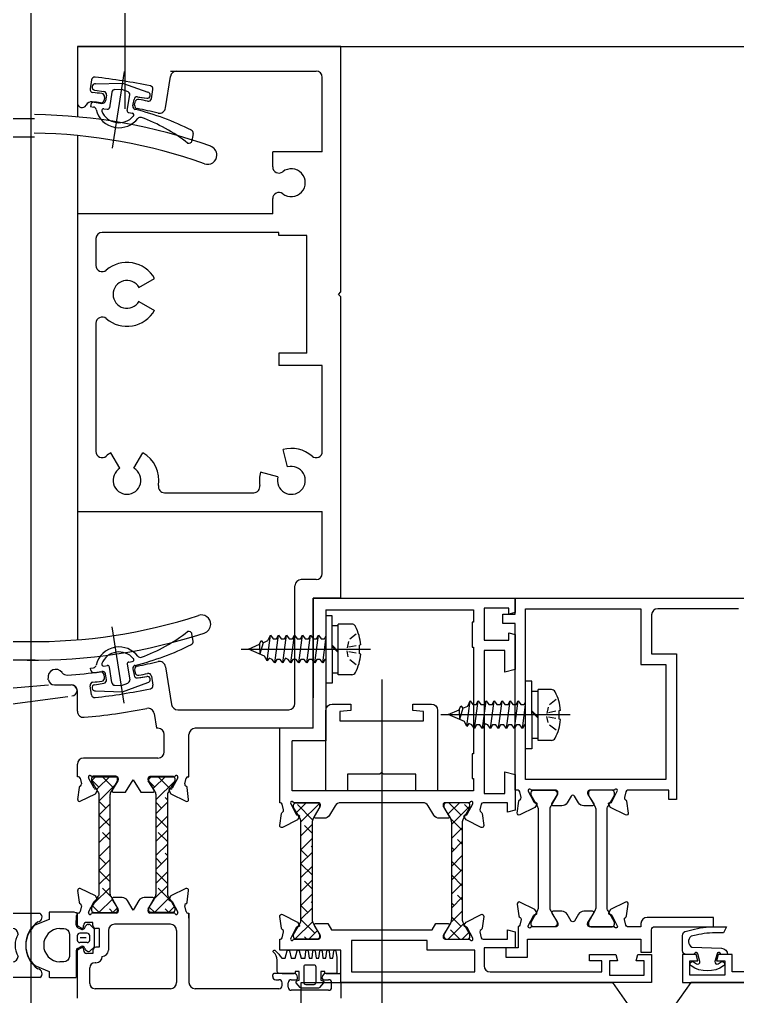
# Model space of a CAD drawing. Header units: metres. Extents: x 2568 to 3552, y 893 to 2293.
# Drawn here: x 3004.6 to 3120.3, y 1986.8 to 2144.4 of the extents above; entities that cross this region are included whole.
import ezdxf

# ---------------------------------------------------------------- set-up
doc = ezdxf.new("R2010")
doc.units = ezdxf.units.M
for name, color, linetype in [('1', 1, 'Continuous'), ('10', 1, 'Continuous'), ('3', 5, 'Continuous'), ('CENTER', 2, 'Continuous'), ('GOMMA', 3, 'Continuous'), ('型材', 1, 'Continuous'), ('点划线', 1, 'Continuous'), ('玻璃', 7, 'Continuous'), ('胶条', 6, 'Continuous'), ('附件', 5, 'Continuous'), ('隔热条', 3, 'Continuous')]:
    doc.layers.add(name, color=color, linetype=linetype)

# ---------------------------------------------------------------- blocks, each defined once
blk = doc.blocks.new('14')
blk.add_line((6720.41, -286.02), (6720.41, -284.07))
blk.add_arc((6735.07, -284.47), 0.5, 149.98, 175.34)
blk.add_arc((6735.07, -284.47), 0.5, 149.98, 175.34)
at = {"layer": '10'}
blk.add_line((6720.61, -290.11), (6720.61, -294.47), dxfattribs=at)
at = {"layer": '10', "color": 6}
blk.add_line((6730.28, -294.47), (6730.16, -294.47), dxfattribs=at)
at = {"layer": '3', "color": 6, "linetype": 'Continuous'}
for centre, radius, start, end in [((6728.24, -284.72), 0.77, 275.95, 57.9), ((6731.07, -289.27), 4.69, 126.04, 233.96), ((6730.73, -289.27), 4.34, 131.21, 228.86), ((6731.97, -289.24), 2.7, 92.55, 267.45), ((6728.28, -289.24), 3.61, 150.11, 209.89), ((6728.25, -293.82), 0.77, 302.1, 84.05)]:
    blk.add_arc(centre, radius, start, end, dxfattribs=at)
at = {"layer": 'GOMMA', "color": 6}
for p, q in [((6720.61, -286.02), (6720.61, -284.07)), ((6720.61, -284.07), (6728.64, -284.07)), ((6730.16, -285.07), (6727.87, -286)), ((6730.16, -283.94), (6730.16, -285.07)), ((6734.17, -283.94), (6730.16, -283.94)), ((6734.46, -284), (6734.17, -283.94)), ((6734.46, -284), (6734.17, -283.94)), ((6734.46, -284), (6734.46, -284)), ((6734.46, -284), (6734.46, -284)), ((6734.46, -284), (6734.46, -284)), ((6734.46, -284), (6734.46, -284)), ((6734.49, -286.02), (6734.58, -284.43)), ((6734.71, -286.38), (6735.31, -286.68)), ((6735.98, -286.23), (6736.19, -286.01)), ((6736.48, -285.89), (6736.56, -285.89)), ((6736.84, -286.01), (6737.37, -286.55)), ((6734.69, -287.71), (6734.69, -288.42)), ((6736.13, -288.07), (6735.13, -288.07)), ((6736.69, -288.42), (6736.69, -287.71)), ((6737.49, -289.3), (6737.49, -286.83)), ((6734.71, -289.76), (6735.31, -289.46)), ((6736.29, -288.82), (6735.09, -288.82)), ((6735.98, -289.91), (6736.19, -290.12)), ((6736.84, -290.12), (6737.37, -289.59)), ((6736.48, -290.24), (6736.56, -290.24)), ((6726.38, -294.47), (6720.61, -294.47)), ((6730.28, -294.47), (6734.49, -294.47))]:
    blk.add_line(p, q, dxfattribs=at)
at = {"layer": 'GOMMA'}
blk.add_line((6734.49, -290.11), (6734.49, -294.47), dxfattribs=at)
at = {"layer": 'GOMMA', "color": 6}
for points in [[(6725.14, -287.44, 0.41), (6724.24, -286.54), (6722.99, -286.54, 0.41), (6722.09, -287.44), (6722.09, -291.04, 0.41), (6722.99, -291.94), (6724.24, -291.94, 0.41), (6725.14, -291.04)], [(6731.85, -286.54), (6732.52, -286.54, -0.41), (6733.42, -287.44), (6733.42, -291.04, -0.41), (6732.52, -291.94), (6731.85, -291.94)]]:
    blk.add_lwpolyline(points, format="xyb", dxfattribs=at)
for points in [[(6727.87, -292.54), (6730.16, -293.47), (6730.16, -294.47)], [(6728.66, -294.47), (6728.64, -294.47), (6726.38, -294.47)]]:
    blk.add_lwpolyline(points, dxfattribs=at)
for centre, radius, start, end in [((6734.46, -284.2), 0.2, 352.16, 90), ((6735.07, -284.47), 0.5, 149.98, 175.34), ((6734.89, -286.02), 0.4, 180, 243.43), ((6735.49, -286.22), 0.49, 248.5, 359.37), ((6736.48, -286.29), 0.4, 90, 135.38), ((6736.56, -286.29), 0.4, 44.98, 90), ((6737.09, -286.83), 0.4, 0, 44.98), ((6735.09, -287.71), 0.4, 90, 180), ((6736.29, -287.71), 0.4, 0, 90), ((6734.89, -290.11), 0.4, 116.57, 180), ((6735.09, -288.42), 0.4, 180, 270), ((6735.49, -289.81), 0.4, 13.48, 116.57), ((6736.27, -289.63), 0.4, 193.48, 224.62), ((6736.29, -288.42), 0.4, 270, 360), ((6737.09, -289.3), 0.4, 315.02, 0), ((6736.48, -289.84), 0.4, 224.62, 270), ((6736.56, -289.84), 0.4, 270, 315.02)]:
    blk.add_arc(centre, radius, start, end, dxfattribs=at)
at = {"layer": '胶条'}
for p, q in [((6718.27, -286.01), (6717.73, -286.55)), ((6718.63, -285.89), (6718.55, -285.89)), ((6719.12, -286.23), (6718.91, -286.01)), ((6720.39, -286.38), (6719.79, -286.68)), ((6717.61, -289.3), (6717.61, -286.83)), ((6718.41, -288.42), (6718.41, -287.71)), ((6718.81, -287.31), (6720.01, -287.31)), ((6718.98, -288.07), (6719.98, -288.07)), ((6719.41, -287.91), (6719.41, -288.27)), ((6720.41, -287.71), (6720.41, -288.42)), ((6718.27, -290.12), (6717.73, -289.59)), ((6718.81, -288.82), (6720.01, -288.82)), ((6720.39, -289.76), (6719.79, -289.46)), ((6718.63, -290.24), (6718.55, -290.24))]:
    blk.add_line(p, q, dxfattribs=at)
for centre, start, end in [((6718.55, -286.29), 90, 135.02), ((6718.63, -286.29), 44.62, 90), ((6719.61, -286.32), 193.48, 296.57), ((6720.21, -286.02), 296.57, 0), ((6718.81, -287.71), 90, 180), ((6720.01, -287.71), 360, 90), ((6718.01, -289.3), 180, 224.98), ((6718.81, -288.42), 180, 270), ((6719.61, -289.81), 63.43, 166.52), ((6720.01, -288.42), 270, 360), ((6720.21, -290.11), 360, 63.43), ((6718.55, -289.84), 224.98, 270), ((6718.63, -289.84), 270, 315.38)]:
    blk.add_arc(centre, 0.4, start, end, dxfattribs=at)

msp = doc.modelspace()

# ---------------------------------------------------------------- hatches: boundary and pattern name
at = {"layer": '隔热条'}
h = msp.add_hatch(dxfattribs=at)
h.set_pattern_fill('ANSI38', scale=0.5)
h.paths.add_polyline_path([(3019.16, 2019.18, -0.13), (3019.32, 2019.78), (3019.49, 2020.08, -0.09), (3019.52, 2020.14), (3019.8, 2020.62), (3020.36, 2021.58), (3020.36, 2021.94, 0.41), (3019.97, 2022.34), (3016.55, 2022.34, 0.41), (3016.16, 2021.94), (3016.16, 2021.58), (3016.86, 2020.36), (3016.93, 2020.36, -0.58), (3017.09, 2020.05), (3017.06, 2020.01), (3017.2, 2019.78, -0.13), (3017.36, 2019.18), (3017.36, 2003.5, -0.13), (3017.2, 2002.9), (3017.06, 2002.67), (3017.09, 2002.63, -0.58), (3016.93, 2002.32), (3016.86, 2002.32), (3016.16, 2001.1), (3016.16, 2000.74, 0.41), (3016.56, 2000.34), (3019.96, 2000.34, 0.41), (3020.36, 2000.74), (3020.36, 2001.1), (3019.81, 2002.06), (3019.52, 2002.54, -0.09), (3019.49, 2002.6), (3019.32, 2002.9, -0.13), (3019.16, 2003.5)])
h = msp.add_hatch(dxfattribs=at)
h.set_pattern_fill('ANSI38', scale=0.5)
h.paths.add_polyline_path([(3025.4, 2001.1), (3025.4, 2000.74, 0.41), (3025.8, 2000.34), (3029.2, 2000.34, 0.41), (3029.6, 2000.74), (3029.6, 2001.1), (3028.9, 2002.32), (3028.83, 2002.32, -0.58), (3028.67, 2002.63), (3028.69, 2002.67), (3028.56, 2002.9, -0.13), (3028.4, 2003.5), (3028.4, 2019.18, -0.13), (3028.56, 2019.78), (3028.69, 2020.01), (3028.67, 2020.05, -0.58), (3028.83, 2020.36), (3028.9, 2020.36), (3029.6, 2021.58), (3029.6, 2021.94, 0.41), (3029.21, 2022.34), (3025.79, 2022.34, 0.41), (3025.4, 2021.94), (3025.4, 2021.58), (3025.96, 2020.62), (3026.24, 2020.14, -0.09), (3026.27, 2020.08), (3026.44, 2019.78, -0.13), (3026.6, 2019.18), (3026.6, 2003.5, -0.13), (3026.44, 2002.9), (3026.27, 2002.6, -0.09), (3026.24, 2002.54), (3025.95, 2002.06)])
h = msp.add_hatch(dxfattribs=at)
h.set_pattern_fill('ANSI38', scale=0.5)
h.paths.add_polyline_path([(3051.74, 2014.89, -0.13), (3051.9, 2015.49), (3052.08, 2015.79, -0.09), (3052.1, 2015.85), (3052.39, 2016.33), (3052.94, 2017.29), (3052.94, 2017.65, 0.41), (3052.54, 2018.05), (3049.14, 2018.05, 0.41), (3048.74, 2017.65), (3048.74, 2017.29), (3049.45, 2016.07), (3049.51, 2016.07, -0.58), (3049.67, 2015.76), (3049.65, 2015.72), (3049.78, 2015.49, -0.13), (3049.94, 2014.89), (3049.94, 1999.21, -0.13), (3049.78, 1998.61), (3049.65, 1998.38), (3049.67, 1998.34, -0.58), (3049.51, 1998.03), (3049.45, 1998.03), (3048.74, 1996.81), (3048.74, 1996.45, 0.41), (3049.13, 1996.05), (3052.55, 1996.05, 0.41), (3052.94, 1996.45), (3052.94, 1996.81), (3052.39, 1997.77), (3052.1, 1998.24, -0.09), (3052.08, 1998.31), (3051.9, 1998.61, -0.13), (3051.74, 1999.21)])
h.paths.add_polyline_path([(3075.99, 2014.89, -0.13), (3076.15, 2015.49), (3076.28, 2015.72), (3076.25, 2015.76, -0.58), (3076.41, 2016.07), (3076.48, 2016.07), (3077.19, 2017.29), (3077.19, 2017.65, 0.41), (3076.79, 2018.05), (3073.39, 2018.05, 0.41), (3072.99, 2017.65), (3072.99, 2017.29), (3073.54, 2016.33), (3073.83, 2015.85, -0.09), (3073.85, 2015.79), (3074.02, 2015.49, -0.13), (3074.19, 2014.89), (3074.19, 1999.21, -0.13), (3074.02, 1998.61), (3073.85, 1998.31, -0.09), (3073.83, 1998.24), (3073.54, 1997.77), (3072.99, 1996.81), (3072.99, 1996.45, 0.41), (3073.38, 1996.05), (3076.79, 1996.05, 0.41), (3077.19, 1996.45), (3077.19, 1996.81), (3076.48, 1998.03), (3076.41, 1998.03, -0.58), (3076.25, 1998.34), (3076.28, 1998.38), (3076.15, 1998.61, -0.13), (3075.99, 1999.21)])

# ---------------------------------------------------------------- linework, layer by layer
for p, q in [((3056.38, 2140.05), (3013.88, 2140.05)), ((3013.88, 2140.05), (3013.88, 2128.73)), ((3056.38, 2100.45), (3056.38, 2140.05)), ((3021.45, 2136), (3019.49, 2123.65)), ((3028.11, 2130.11), (3028.92, 2135.2)), ((3028.88, 2136.05), (3052.38, 2136.05)), ((3016.17, 2134.66), (3015.94, 2133.18)), ((3053.38, 2123.05), (3053.38, 2135.05)), ((3016.26, 2133.58), (3016.26, 2133.58)), ((3025.64, 2132.09), (3025.64, 2132.09)), ((3025.81, 2131.61), (3026.05, 2133.09)), ((3013.88, 2131.3), (3013.88, 2130.92)), ((3018.26, 2131.86), (3018.18, 2131.36)), ((3023.12, 2130.58), (3023.2, 2131.07)), ((3000.45, 2128.39), (3006.95, 2128.39)), ((3013.88, 2125.72), (3013.88, 2113.05)), ((3006.95, 2125.39), (2999.6, 2125.39)), ((3045.38, 2120.61), (3045.38, 2123.05)), ((3053.38, 2123.05), (3045.38, 2123.05)), ((3036.37, 2122.5), (3036.37, 2122.5)), ((3045.38, 2113.05), (3045.38, 2115.49)), ((3045.38, 2113.05), (3013.88, 2113.05)), ((3013.88, 2113.05), (3013.88, 2065.05)), ((3046.38, 2110.05), (3017.88, 2110.05)), ((3046.38, 2109.55), (3046.38, 2110.05)), ((3016.88, 2109.05), (3016.88, 2104.72)), ((3050.88, 2109.55), (3046.38, 2109.55)), ((3050.88, 2090.55), (3050.88, 2109.55)), ((3023.82, 2101.17), (3026.34, 2102.62)), ((3055.98, 2100.05), (3056.38, 2100.45)), ((3055.98, 2100.05), (3056.38, 2099.65)), ((3056.38, 2051.05), (3056.38, 2099.65)), ((3023.82, 2098.92), (3026.34, 2097.47)), ((3016.88, 2095.38), (3016.88, 2074.72)), ((3046.38, 2090.55), (3046.38, 2088.55)), ((3050.88, 2090.55), (3046.38, 2090.55)), ((3053.38, 2088.55), (3046.38, 2088.55)), ((3053.38, 2074.72), (3053.38, 2088.55)), ((3020.75, 2072), (3019.3, 2074.51)), ((3023, 2072), (3024.45, 2074.51)), ((3047.79, 2072.22), (3047.04, 2075.02)), ((3046.2, 2070.63), (3043.4, 2071.38)), ((3027.94, 2068.05), (3042.31, 2068.05)), ((3013.88, 2065.05), (3053.38, 2065.05)), ((3013.88, 2065.05), (3013.88, 2044.38)), ((3053.38, 2055.05), (3053.38, 2065.05)), ((3052.38, 2054.05), (3049.96, 2054.05)), ((3048.96, 2034.05), (3048.96, 2053.05)), ((3056.38, 2051.05), (3051.88, 2051.05)), ((3051.88, 2030.05), (3051.88, 2051.05)), ((3035.88, 2047.2), (3035.88, 2047.2)), ((3054.96, 2048.22), (3053.96, 2048.22)), ((3054.96, 2042.77), (3054.96, 2048.22)), ((3021.45, 2034.09), (3019.49, 2046.44)), ((3055.96, 2046.57), (3054.96, 2046.57)), ((3058.13, 2046.87), (3055.96, 2046.87)), ((3055.96, 2038.68), (3055.96, 2046.87)), ((3055.96, 2038.68), (3055.96, 2046.87)), ((3000.6, 2044.05), (3007.1, 2044.05)), ((3043.25, 2043.6), (3043.52, 2044.24)), ((3043.83, 2043.85), (3043.29, 2042.04)), ((3043.52, 2044.24), (3043.83, 2043.85)), ((3043.83, 2043.85), (3044.62, 2044.2)), ((3044.48, 2040.95), (3045, 2045.05)), ((3044.62, 2044.2), (3045, 2045.05)), ((3045, 2045.05), (3045.45, 2044.48)), ((3045.45, 2044.48), (3045.98, 2044.48)), ((3045.73, 2040.6), (3046.3, 2045.05)), ((3045.98, 2044.48), (3046.29, 2045.05)), ((3046.29, 2045.05), (3046.74, 2044.48)), ((3046.74, 2044.48), (3047.27, 2044.48)), ((3047.02, 2040.6), (3047.59, 2045.05)), ((3047.27, 2044.48), (3047.59, 2045.05)), ((3047.58, 2045.05), (3048.03, 2044.48)), ((3048.03, 2044.48), (3048.56, 2044.48)), ((3048.32, 2040.6), (3048.88, 2045.05)), ((3048.56, 2044.48), (3048.88, 2045.05)), ((3048.88, 2045.05), (3049.33, 2044.48)), ((3049.33, 2044.48), (3049.86, 2044.48)), ((3049.61, 2040.6), (3050.17, 2045.05)), ((3049.86, 2044.48), (3050.17, 2045.05)), ((3050.17, 2045.05), (3050.62, 2044.48)), ((3050.62, 2044.48), (3051.15, 2044.48)), ((3050.9, 2040.6), (3051.46, 2045.05)), ((3051.15, 2044.48), (3051.46, 2045.05)), ((3051.46, 2045.05), (3051.91, 2044.48)), ((3051.91, 2044.48), (3052.44, 2044.48)), ((3052.19, 2040.6), (3052.76, 2045.05)), ((3052.44, 2044.48), (3052.76, 2045.05)), ((3052.76, 2045.05), (3053.21, 2044.48)), ((3053.21, 2044.48), (3053.73, 2044.48)), ((3053.48, 2040.6), (3053.96, 2044.39)), ((3053.73, 2044.48), (3053.96, 2044.9)), ((3057.58, 2044.04), (3057.39, 2043.02)), ((3058.86, 2045.25), (3057.83, 2044.42)), ((3041.49, 2042.83), (3043.25, 2043.6)), ((3044.08, 2041.7), (3041.49, 2042.83)), ((3043.25, 2043.6), (3043.29, 2042.04)), ((3055.96, 2042.45), (3054.96, 2043.45)), ((3055.96, 2042.27), (3054.96, 2043.27)), ((3054.96, 2042.77), (3054.96, 2037.32)), ((3057.57, 2041.57), (3057.39, 2042.53)), ((3058.84, 2043.37), (3057.64, 2043.13)), ((3058.83, 2042.18), (3057.67, 2042.41)), ((3059.59, 2043.51), (3059.35, 2043.47)), ((3059.35, 2042.08), (3059.35, 2043.47)), ((3007.1, 2041.05), (3000.6, 2041.05)), ((3044.5, 2040.92), (3044.08, 2041.7)), ((3044.8, 2041.38), (3044.5, 2040.92)), ((3045.27, 2041.17), (3044.8, 2041.38)), ((3045.73, 2040.6), (3045.27, 2041.17)), ((3046.04, 2041.17), (3045.73, 2040.6)), ((3046.57, 2041.17), (3046.04, 2041.17)), ((3047.02, 2040.6), (3046.57, 2041.17)), ((3047.44, 2041.36), (3047.02, 2040.6)), ((3047.86, 2041.17), (3047.44, 2041.36)), ((3048.31, 2040.6), (3047.86, 2041.17)), ((3048.63, 2041.17), (3048.31, 2040.6)), ((3049.15, 2041.17), (3048.63, 2041.17)), ((3049.61, 2040.6), (3049.15, 2041.17)), ((3049.92, 2041.17), (3049.61, 2040.6)), ((3050.45, 2041.17), (3049.92, 2041.17)), ((3050.9, 2040.6), (3050.45, 2041.17)), ((3051.22, 2041.17), (3050.9, 2040.6)), ((3051.74, 2041.17), (3051.22, 2041.17)), ((3052.19, 2040.6), (3051.74, 2041.17)), ((3052.51, 2041.17), (3052.19, 2040.6)), ((3053.03, 2041.17), (3052.51, 2041.17)), ((3053.48, 2040.6), (3053.03, 2041.17)), ((3053.8, 2041.17), (3053.48, 2040.6)), ((3053.96, 2041.17), (3053.8, 2041.17)), ((3058.86, 2040.3), (3057.83, 2041.12)), ((3059.59, 2042.03), (3059.35, 2042.08)), ((3016.61, 2039.04), (3017.85, 2039.24)), ((3023.12, 2039.51), (3023.2, 2039.02)), ((3028.11, 2039.98), (3029.07, 2033.89)), ((3009.2, 2037.89), (3009.17, 2038.11)), ((3018.26, 2038.24), (3018.18, 2038.73)), ((3025.64, 2038), (3025.64, 2038)), ((3025.81, 2038.48), (3026.05, 2037)), ((3055.96, 2038.97), (3054.96, 2038.97)), ((3058.13, 2038.68), (3055.96, 2038.68)), ((3087.16, 2037.65), (3086.16, 2037.65)), ((3087.16, 2032.2), (3087.16, 2037.65)), ((3010.19, 2037.05), (3012.88, 2037.05)), ((3013.39, 2036.66), (3013.39, 2036.66)), ((3013.88, 2032.82), (3013.88, 2036.05)), ((3016.17, 2035.43), (3015.94, 2036.92)), ((3016.26, 2036.52), (3016.26, 2036.52)), ((3054.96, 2037.32), (3053.96, 2037.32)), ((3088.16, 2036), (3087.16, 2036)), ((3090.33, 2036.3), (3088.16, 2036.3)), ((3088.16, 2028.11), (3088.16, 2036.3)), ((3088.16, 2028.11), (3088.16, 2036.3)), ((3076.68, 2030.38), (3077.2, 2034.48)), ((3076.82, 2033.63), (3077.2, 2034.48)), ((3077.2, 2034.48), (3077.65, 2033.92)), ((3077.93, 2030.04), (3078.5, 2034.48)), ((3078.18, 2033.92), (3078.49, 2034.48)), ((3078.49, 2034.48), (3078.94, 2033.92)), ((3079.22, 2030.04), (3079.79, 2034.48)), ((3079.47, 2033.92), (3079.79, 2034.48)), ((3079.78, 2034.48), (3080.23, 2033.92)), ((3080.52, 2030.04), (3081.08, 2034.48)), ((3080.76, 2033.92), (3081.08, 2034.48)), ((3081.08, 2034.48), (3081.53, 2033.92)), ((3081.81, 2030.04), (3082.37, 2034.48)), ((3082.06, 2033.92), (3082.37, 2034.48)), ((3082.37, 2034.48), (3082.82, 2033.92)), ((3083.1, 2030.04), (3083.66, 2034.48)), ((3083.35, 2033.92), (3083.66, 2034.48)), ((3083.66, 2034.48), (3084.11, 2033.92)), ((3084.39, 2030.04), (3084.96, 2034.48)), ((3084.64, 2033.92), (3084.96, 2034.48)), ((3084.96, 2034.48), (3085.41, 2033.92)), ((3085.93, 2033.92), (3086.16, 2034.33)), ((3091.06, 2034.68), (3090.03, 2033.85)), ((3030.06, 2033.05), (3047.96, 2033.05)), ((3073.69, 2032.26), (3075.45, 2033.03)), ((3075.45, 2033.03), (3075.72, 2033.67)), ((3075.45, 2033.03), (3075.49, 2031.47)), ((3076.03, 2033.28), (3075.49, 2031.47)), ((3075.72, 2033.67), (3076.03, 2033.28)), ((3076.03, 2033.28), (3076.82, 2033.63)), ((3077.65, 2033.92), (3078.18, 2033.92)), ((3078.94, 2033.92), (3079.47, 2033.92)), ((3080.23, 2033.92), (3080.76, 2033.92)), ((3081.53, 2033.92), (3082.06, 2033.92)), ((3082.82, 2033.92), (3083.35, 2033.92)), ((3084.11, 2033.92), (3084.64, 2033.92)), ((3085.41, 2033.92), (3085.93, 2033.92)), ((3085.68, 2030.04), (3086.16, 2033.82)), ((3088.16, 2031.88), (3087.16, 2032.88)), ((3089.78, 2033.47), (3089.59, 2032.45)), ((3091.04, 2032.8), (3089.84, 2032.56)), ((3091.79, 2032.95), (3091.55, 2032.9)), ((3091.55, 2031.51), (3091.55, 2032.9)), ((3026.27, 2032.43), (3026.65, 2030.05)), ((3076.28, 2031.13), (3073.69, 2032.26)), ((3088.16, 2031.7), (3087.16, 2032.7)), ((3087.16, 2032.2), (3087.16, 2026.76)), ((3089.77, 2031), (3089.59, 2031.96)), ((3091.03, 2031.61), (3089.87, 2031.84)), ((3091.79, 2031.46), (3091.55, 2031.51)), ((3026.88, 2030.05), (3026.65, 2030.05)), ((3051.88, 2030.05), (3032.88, 2030.05)), ((3076.7, 2030.35), (3076.28, 2031.13)), ((3077, 2030.81), (3076.7, 2030.35)), ((3077.47, 2030.61), (3077, 2030.81)), ((3077.93, 2030.04), (3077.47, 2030.61)), ((3078.24, 2030.61), (3077.93, 2030.04)), ((3078.77, 2030.61), (3078.24, 2030.61)), ((3079.22, 2030.04), (3078.77, 2030.61)), ((3079.64, 2030.79), (3079.22, 2030.04)), ((3080.06, 2030.61), (3079.64, 2030.79)), ((3080.51, 2030.04), (3080.06, 2030.61)), ((3080.83, 2030.61), (3080.51, 2030.04)), ((3081.35, 2030.61), (3080.83, 2030.61)), ((3081.81, 2030.04), (3081.35, 2030.61)), ((3082.12, 2030.61), (3081.81, 2030.04)), ((3082.65, 2030.61), (3082.12, 2030.61)), ((3083.1, 2030.04), (3082.65, 2030.61)), ((3083.42, 2030.61), (3083.1, 2030.04)), ((3083.94, 2030.61), (3083.42, 2030.61)), ((3084.39, 2030.04), (3083.94, 2030.61)), ((3084.71, 2030.61), (3084.39, 2030.04)), ((3085.23, 2030.61), (3084.71, 2030.61)), ((3085.68, 2030.04), (3085.23, 2030.61)), ((3086, 2030.61), (3085.68, 2030.04)), ((3086.16, 2030.61), (3086, 2030.61)), ((3091.06, 2029.73), (3090.03, 2030.56)), ((3027.88, 2026.25), (3027.88, 2029.05)), ((3031.88, 2022.25), (3031.88, 2029.05)), ((3088.16, 2028.4), (3087.16, 2028.4)), ((3090.33, 2028.11), (3088.16, 2028.11)), ((3087.16, 2026.76), (3086.16, 2026.76)), ((3026.88, 2025.25), (3014.88, 2025.25)), ((3013.88, 2022.25), (3013.88, 2024.25)), ((3014.04, 2022.25), (3013.88, 2022.25)), ((3031.71, 2022.25), (3031.88, 2022.25)), ((3013.88, 1998.29), (3013.88, 2000.25)), ((3014.04, 2000.25), (3013.88, 2000.25)), ((3015.88, 2001.1), (3015.88, 2001.1)), ((3016.88, 2000.25), (3016.73, 2000.25)), ((3031.71, 2000.25), (3031.88, 2000.25)), ((3031.88, 2000.25), (3031.88, 1989.05)), ((3031.88, 1999.45), (3031.88, 2000.25)), ((3013.99, 1998.12), (3014.59, 1997.82)), ((3014.88, 1997.99), (3014.88, 1998.25)), ((3016.38, 1998.75), (3015.38, 1998.75)), ((3016.38, 1998.25), (3016.38, 1998.75)), ((3017.38, 1997.75), (3016.88, 1997.75)), ((3017.38, 1997.75), (3017.38, 1994.75)), ((3018.88, 1997.45), (3018.88, 1994.25)), ((3029.88, 1997.45), (3029.88, 1989.05)), ((3013.88, 1986.55), (3013.88, 1994.2)), ((3013.99, 1994.38), (3014.59, 1994.68)), ((3014.88, 1994.5), (3014.88, 1994.25)), ((3016.38, 1993.75), (3015.38, 1993.75)), ((3016.38, 1994.25), (3016.38, 1993.75)), ((3017.38, 1994.75), (3016.88, 1994.75)), ((3016.88, 1992.25), (3016.73, 1992.25)), ((3015.88, 1988.9), (3015.88, 1991.4)), ((3015.88, 1991.4), (3015.88, 1991.4)), ((3045.38, 1990), (3045.38, 1990.3)), ((3046.89, 1990.5), (3045.58, 1990.5)), ((3046.89, 1990.5), (3048.78, 1990.5)), ((3053.98, 1990.5), (3056.18, 1990.5)), ((3053.98, 1990.5), (3056.18, 1990.5)), ((3056.38, 1989.16), (3056.38, 1990.3)), ((3056.38, 1989.16), (3056.38, 1990.3)), ((3015.88, 1988.9), (3015.88, 1988.9)), ((3045.88, 1989.5), (3046.38, 1989.5)), ((3046.88, 1988.55), (3046.88, 1989)), ((3047.88, 1988.3), (3047.88, 1989)), ((3048.38, 1989.5), (3049.18, 1989.5)), ((3049.38, 1989.7), (3049.38, 1989.9)), ((3049.38, 1989.7), (3049.38, 1989.9)), ((3053.38, 1989.7), (3053.38, 1989.9)), ((3053.58, 1989.5), (3054.38, 1989.5)), ((3054.88, 1988.3), (3054.88, 1989)), ((3056.38, 1989.16), (3056.38, 1987.05)), ((3056.38, 1989.16), (3056.38, 1986.55)), ((3028.88, 1988.05), (3016.73, 1988.05)), ((3046.38, 1988.05), (3032.88, 1988.05)), ((3054.38, 1987.8), (3048.38, 1987.8))]:
    msp.add_line(p, q)
for points in [[(3062.96, 1977.35), (3062.67, 1977.05), (3052.52, 1977.05, 0.61), (3052.36, 1976.73), (3053.91, 1974.52, -0.61), (3053.66, 1974.05), (3049.96, 1974.05), (3049.96, 1989.05), (3100.16, 1989.05), (3104.69, 1982.58), (3104.61, 1982.17), (3105.03, 1982.1), (3106.46, 1980.05, -2.41), (3093.46, 1967.05), (3093.46, 1967.65), (3092.31, 1969.59, -0.58), (3092.56, 1970.05), (3095.46, 1970.05), (3095.46, 1972.22), (3092.08, 1977.05), (3063.26, 1977.05)], [(3108.24, 1982.58), (3108.32, 1982.17), (3107.9, 1982.1), (3106.46, 1980.05, 2.41), (3119.46, 1967.05), (3119.46, 1967.65), (3120.62, 1969.59, 0.58), (3120.36, 1970.05), (3117.46, 1970.05), (3117.46, 1972.22), (3120.84, 1977.05), (3157.67, 1977.05), (3157.96, 1977.35), (3158.26, 1977.05), (3168.9, 1977.05, -0.61), (3169.07, 1976.73), (3166.02, 1974.52, 0.18), (3167.76, 1974.05), (3171.46, 1974.05), (3171.46, 1989.05), (3112.77, 1989.05)]]:
    msp.add_lwpolyline(points, format="xyb", close=True)
for centre, radius, start, end in [((3029.9, 2135.05), 1, 90, 170.98), ((3052.38, 2135.05), 1, 0, 90), ((3016.67, 2134.58), 0.5, 83.72, 170.98), ((3006.38, 2041.05), 94.6, 78.24, 83.72), ((3025.56, 2133.17), 0.5, 350.98, 78.24), ((3016.43, 2133.1), 0.5, 170.98, 263.77), ((3006.38, 2041.05), 92.1, 82.86, 83.77), ((3017.77, 2131.94), 0.5, 350.98, 82.86), ((3014.63, 2130.92), 0.75, 180, 332.55), ((3016.18, 2130.11), 1, 83.72, 152.55), ((3006.38, 2041.05), 90.6, 82.87, 83.72), ((3017.69, 2131.44), 0.5, 262.87, 350.98), ((3023.61, 2130.5), 0.5, 170.98, 259.09), ((3023.69, 2131), 0.5, 79.1, 170.98), ((3006.38, 2041.05), 92.1, 78.2, 79.1), ((3025.32, 2131.69), 0.5, 258.2, 350.98), ((3005.8, 2041.05), 88, 70.36, 89.25), ((3006.38, 2041.05), 90.6, 76.91, 79.09), ((3027.12, 2130.27), 1, 256.91, 350.98), ((3005.8, 2041.05), 85, 70.36, 89.25), ((3034.87, 2122.52), 1.5, 359.25, 70.36), ((3034.87, 2122.52), 1.5, 250.36, 359.25), ((3046.38, 2120.61), 1, 180, 307.98), ((3048.38, 2118.05), 2.25, 232.02, 127.98), ((3046.38, 2115.49), 1, 52.02, 180), ((3017.88, 2109.05), 1, 90, 180), ((3017.88, 2104.72), 1, 180, 310.57), ((3021.88, 2100.05), 5.15, 30, 130.57), ((3021.88, 2100.05), 2.25, 30, 330), ((3021.88, 2100.05), 5.15, 229.43, 330), ((3017.88, 2095.38), 1, 49.43, 180), ((3017.88, 2074.72), 1, 180, 310.57), ((3021.88, 2070.05), 5.15, 120, 130.57), ((3021.88, 2070.05), 5.15, 350.64, 60), ((3048.38, 2070.05), 5.15, 49.43, 105), ((3052.38, 2074.72), 1, 229.43, 0), ((3048.38, 2070.05), 2.25, 165, 105), ((3021.88, 2070.05), 2.25, 120, 60), ((3048.38, 2070.05), 5.15, 165, 189.36), ((3027.94, 2069.05), 1, 170.64, 270), ((3042.31, 2069.05), 1, 270, 9.36), ((3052.38, 2055.05), 1, 270, 0), ((3049.96, 2053.05), 1, 90, 180), ((3006.95, 2129.04), 85, 269.25, 288.14), ((3033.88, 2046.84), 1.5, 359.25, 108.14), ((3006.95, 2129.04), 88, 269.25, 288.14), ((3033.88, 2046.84), 1.5, 288.14, 359.25), ((3058.13, 2046.2), 0.67, 27.07, 90), ((3051.43, 2042.77), 8.19, 5.19, 27.07), ((3006.38, 2129.05), 90.6, 280.91, 283.09), ((3027.12, 2039.83), 1, 9.02, 103.09), ((3051.43, 2042.77), 8.19, 332.93, 354.81), ((3010.4, 2038.31), 1.25, 36.28, 189.02), ((3006.38, 2129.05), 90.6, 273.74, 277.13), ((3017.69, 2038.65), 0.5, 9.02, 97.13), ((3023.61, 2039.59), 0.5, 100.91, 189.02), ((3010.19, 2038.05), 1, 189.02, 270), ((3012.21, 2039.64), 1, 216.28, 273.74), ((3016.43, 2036.99), 0.5, 96.23, 189.02), ((3006.38, 2129.05), 92.1, 276.23, 277.14), ((3017.77, 2038.16), 0.5, 277.14, 9.02), ((3023.69, 2039.1), 0.5, 189.02, 280.9), ((3006.38, 2129.05), 92.1, 280.9, 281.8), ((3025.32, 2038.41), 0.5, 9.02, 101.8), ((3058.13, 2039.35), 0.67, 270, 332.93), ((3012.88, 2036.05), 1, 0, 90), ((3025.56, 2036.92), 0.5, 281.76, 9.02), ((3090.33, 2035.63), 0.67, 27.07, 90), ((3083.63, 2032.2), 8.19, 5.19, 27.07), ((3016.67, 2035.51), 0.5, 189.02, 276.28), ((3014.88, 2032.82), 1, 180, 275.05), ((3006.38, 2129.05), 97.6, 275.05, 281.05), ((3025.28, 2032.28), 1, 9.02, 101.05), ((3030.06, 2034.05), 1, 189.02, 270), ((3047.96, 2034.05), 1, 270, 0), ((3083.63, 2032.2), 8.19, 332.93, 354.81), ((3026.88, 2029.05), 1, 0, 90), ((3032.88, 2029.05), 1, 90, 180), ((3090.33, 2028.78), 0.67, 270, 332.93), ((3014.88, 2024.25), 1, 90, 180), ((3026.88, 2026.25), 1, 270, 0), ((3014.08, 1998.29), 0.2, 180, 243.43), ((3015.38, 1998.25), 0.5, 90, 180), ((3016.88, 1998.25), 0.5, 180, 270), ((3019.88, 1997.45), 1, 90, 180), ((3028.88, 1997.45), 1, 0, 90), ((3014.68, 1997.99), 0.2, 243.43, 0), ((3014.08, 1994.2), 0.2, 116.57, 180), ((3014.08, 1994.2), 0.2, 116.57, 180), ((3014.68, 1994.5), 0.2, 0, 116.57), ((3015.38, 1994.25), 0.5, 180, 270), ((3016.88, 1994.25), 0.5, 90, 180), ((3017.88, 1994.25), 1, 270, 0), ((3016.73, 1991.4), 0.85, 90, 180), ((3016.88, 1993.25), 1, 270, 0), ((3045.58, 1990.3), 0.2, 90, 180), ((3048.78, 1989.9), 0.6, 0, 90), ((3048.78, 1989.9), 0.6, 0, 90), ((3053.98, 1989.9), 0.6, 90, 180), ((3056.18, 1990.3), 0.2, 0, 90), ((3056.18, 1990.3), 0.2, 0, 90), ((3016.73, 1988.9), 0.85, 180, 270), ((3028.88, 1989.05), 1, 270, 0), ((3032.88, 1989.05), 1, 180, 270), ((3045.88, 1990), 0.5, 180, 270), ((3046.38, 1989), 0.5, 0, 90), ((3048.38, 1989), 0.5, 90, 180), ((3049.18, 1989.7), 0.2, 270, 0), ((3053.58, 1989.7), 0.2, 180, 270), ((3054.38, 1989), 0.5, 0, 90), ((3046.38, 1988.55), 0.5, 270, 0), ((3048.38, 1988.3), 0.5, 180, 270), ((3054.38, 1988.3), 0.5, 270, 0)]:
    msp.add_arc(centre, radius, start, end)
at = {"layer": '1'}
msp.add_line((3013.88, 2140.05), (3387.32, 2140.05), dxfattribs=at)
at = {"layer": '10'}
msp.add_line((3021.6, 2130), (3021.6, 2158.29), dxfattribs=at)
at = {"layer": 'CENTER'}
msp.add_line((3006.38, 2288.99), (3006.38, 1523.85), dxfattribs=at)
at = {"layer": 'GOMMA'}
msp.add_line((3015.48, 1997), (3014.28, 1997), dxfattribs=at)
for points in [[(3055.7, 1993.07), (3055.7, 1990.52), (3053.78, 1990.52), (3053.78, 1990.84), (3053.14, 1990.84), (3053.14, 1989.43), (3053.47, 1989.34, -0.41), (3053.59, 1988.99), (3052.93, 1988.23, -0.25), (3052.77, 1988.15), (3049.98, 1988.15, -0.27), (3049.82, 1988.24), (3049.16, 1988.99, -0.41), (3049.28, 1989.34), (3049.62, 1989.43), (3049.62, 1990.84), (3048.98, 1990.84), (3048.98, 1990.52), (3046.42, 1990.52, -0.41), (3046.1, 1990.84), (3046.1, 1992.67, 0.17), (3045.53, 1993.94, -1.07), (3045.79, 1994.22, -0.03), (3046.86, 1993), (3047.4, 1993), (3047.7, 1994.14, -0.77), (3048.07, 1994.14), (3048.38, 1993), (3049, 1993), (3049.3, 1994.14, -0.77), (3049.67, 1994.14), (3049.98, 1993), (3050.6, 1993), (3050.73, 1994.13, -0.77), (3051.1, 1994.13), (3051.24, 1993), (3051.72, 1993), (3051.85, 1994.13, -0.77), (3052.22, 1994.13), (3052.36, 1993), (3052.84, 1993), (3052.97, 1994.13, -0.77), (3053.34, 1994.13), (3053.48, 1993), (3053.96, 1993), (3054.09, 1994.13, -0.77), (3054.46, 1994.13), (3054.6, 1993), (3055.08, 1993), (3055.21, 1994.13, -0.77), (3055.58, 1994.13)], [(3050.7, 1991.87, 0.41), (3050.38, 1991.55), (3050.38, 1989.11, 0.38), (3050.7, 1988.72), (3052.05, 1988.72, 0.38), (3052.37, 1989.11), (3052.37, 1991.55, 0.41), (3052.05, 1991.87)]]:
    msp.add_lwpolyline(points, format="xyb", close=True, dxfattribs=at)
at = {"layer": '型材'}
for p, q in [((3014.34, 2022.01), (3014.54, 2021.08)), ((3016.58, 2020.38), (3015.7, 2022.09)), ((3016.16, 2022.25), (3020.18, 2022.25)), ((3020.48, 2021.95), (3020.48, 2021.73)), ((3021.67, 2019.75), (3022.88, 2021.75)), ((3022.88, 2021.75), (3024.09, 2019.75)), ((3025.28, 2021.73), (3025.28, 2021.95)), ((3025.58, 2022.25), (3029.59, 2022.25)), ((3030.06, 2022.09), (3029.17, 2020.38)), ((3031.21, 2021.08), (3031.42, 2022.01)), ((3014.19, 2020.5), (3013.93, 2018.59)), ((3016.93, 2020.27), (3016.75, 2020.27)), ((3020.43, 2021.58), (3019.51, 2020.05)), ((3026.24, 2020.05), (3025.32, 2021.58)), ((3029, 2020.27), (3028.83, 2020.27)), ((3031.82, 2018.59), (3031.57, 2020.5)), ((3014.36, 2018.28), (3016.79, 2019.49)), ((3016.79, 2019.49), (3017.09, 2019.96)), ((3019.69, 2019.75), (3021.67, 2019.75)), ((3024.09, 2019.75), (3026.07, 2019.75)), ((3028.67, 2019.96), (3028.97, 2019.49)), ((3028.97, 2019.49), (3031.39, 2018.28)), ((3013.93, 2003.91), (3014.19, 2002)), ((3016.79, 2003.01), (3014.36, 2004.22)), ((3017.09, 2002.54), (3016.79, 2003.01)), ((3028.97, 2003.01), (3028.67, 2002.54)), ((3031.39, 2004.22), (3028.97, 2003.01)), ((3031.57, 2002), (3031.82, 2003.91)), ((3014.54, 2001.42), (3014.34, 2000.48)), ((3015.7, 2000.41), (3016.58, 2002.11)), ((3016.75, 2002.22), (3016.93, 2002.23)), ((3019.51, 2002.44), (3020.43, 2000.92)), ((3021.1, 2002.75), (3019.68, 2002.75)), ((3022.88, 2000.74), (3021.96, 2002.26)), ((3023.79, 2002.26), (3022.88, 2000.74)), ((3026.07, 2002.75), (3024.65, 2002.75)), ((3025.32, 2000.92), (3026.24, 2002.44)), ((3028.83, 2002.23), (3029, 2002.22)), ((3029.17, 2002.11), (3030.06, 2000.41)), ((3031.42, 2000.48), (3031.21, 2001.42)), ((3020.18, 2000.25), (3016.16, 2000.25)), ((3020.48, 2000.76), (3020.48, 2000.55)), ((3025.28, 2000.55), (3025.28, 2000.76)), ((3029.59, 2000.25), (3025.58, 2000.25)), ((3028.88, 1998.45), (3019.88, 1998.45))]:
    msp.add_line(p, q, dxfattribs=at)
for points in [[(3053.96, 2049.15), (3077.76, 2049.15), (3077.76, 2047.15), (3077.56, 2047.15), (3077.56, 2043.15), (3077.76, 2043.15), (3077.76, 2025.95), (3077.56, 2025.95), (3077.56, 2021.95), (3077.76, 2021.95), (3077.76, 2019.95), (3048.52, 2019.95), (3048.52, 2028.05)], [(3053.96, 2049.15), (3053.96, 2032.95)], [(3056.38, 1994.25), (3046.52, 1994.25), (3046.52, 1996.05)]]:
    msp.add_lwpolyline(points, dxfattribs=at)
for centre, radius, start, end in [((3014.04, 2021.95), 0.3, 12.48, 90), ((3015.91, 2022.21), 0.25, 8, 209.91), ((3020.18, 2021.95), 0.3, 360, 90), ((3020.18, 2021.73), 0.3, 328.92, 0), ((3025.58, 2021.95), 0.3, 90, 180), ((3025.58, 2021.73), 0.3, 180, 211.08), ((3029.84, 2022.21), 0.25, 330.09, 172), ((3031.71, 2021.95), 0.3, 90, 167.52), ((3014.48, 2020.46), 0.3, 112.92, 172.48), ((3014.25, 2021.01), 0.3, 292.92, 12.48), ((3016.76, 2020.47), 0.2, 207.48, 267.48), ((3016.92, 2020.07), 0.2, 327.48, 87.48), ((3028.83, 2020.07), 0.2, 92.52, 212.52), ((3028.99, 2020.47), 0.2, 272.52, 332.52), ((3031.5, 2021.01), 0.3, 167.52, 247.08), ((3031.27, 2020.46), 0.3, 7.52, 67.08), ((3014.23, 2018.55), 0.3, 172.48, 294.74), ((3019.69, 2019.95), 0.2, 148.99, 270.02), ((3026.07, 2019.95), 0.2, 270, 31.08), ((3031.52, 2018.55), 0.3, 245.26, 7.52), ((3014.23, 2003.94), 0.3, 65.26, 187.52), ((3031.52, 2003.94), 0.3, 352.48, 114.74), ((3014.48, 2002.04), 0.3, 187.52, 247.08), ((3014.25, 2001.48), 0.3, 347.52, 67.08), ((3016.76, 2002.02), 0.2, 92.52, 152.52), ((3016.92, 2002.43), 0.2, 272.52, 32.52), ((3019.68, 2002.55), 0.2, 90, 211.08), ((3021.1, 2001.75), 1, 31.08, 90), ((3024.65, 2001.75), 1, 90, 148.92), ((3026.07, 2002.55), 0.2, 328.92, 90), ((3028.83, 2002.43), 0.2, 147.48, 267.48), ((3028.99, 2002.02), 0.2, 27.48, 87.48), ((3031.5, 2001.48), 0.3, 112.92, 192.48), ((3031.27, 2002.04), 0.3, 292.92, 352.48), ((3014.04, 2000.55), 0.3, 270, 347.52), ((3015.91, 2000.28), 0.25, 150.09, 352), ((3020.18, 2000.55), 0.3, 270, 0), ((3020.18, 2000.76), 0.3, 360, 31.08), ((3025.58, 2000.76), 0.3, 148.92, 180), ((3025.58, 2000.55), 0.3, 180, 270), ((3029.84, 2000.28), 0.25, 188, 29.91), ((3031.71, 2000.55), 0.3, 192.48, 270)]:
    msp.add_arc(centre, radius, start, end, dxfattribs=at)
at = {"layer": '点划线'}
for p, q in [((3061.13, 2042.77), (3040.31, 2042.77)), ((3093.33, 2032.2), (3072.51, 2032.2))]:
    msp.add_line(p, q, dxfattribs=at)
at = {"layer": '玻璃'}
for points in [[(3051.96, 2051.05), (3084.46, 2051.05), (3084.46, 2048.72), (3083.46, 2048.45), (3083.46, 2049.45), (3079.46, 2049.45), (3079.46, 2044.25), (3083.46, 2044.25), (3083.46, 2045.45), (3084.46, 2045.18), (3084.46, 2039.54), (3082.81, 2039.1), (3082.81, 2042.6), (3079.46, 2042.6), (3079.46, 2019.55), (3082.81, 2019.55), (3082.81, 2023.05), (3084.46, 2022.61), (3084.46, 2016.87), (3083.26, 2016.55), (3083.26, 2018.05), (3079.3, 2018.05, 0.35), (3079, 2017.81), (3078.8, 2016.88, 0.36), (3078.97, 2016.54, -0.27), (3079.15, 2016.3), (3079.41, 2014.39, -0.59), (3078.98, 2014.08), (3076.55, 2015.29), (3076.25, 2015.76, -0.58), (3076.41, 2016.07), (3076.59, 2016.07, 0.27), (3076.76, 2016.18), (3077.64, 2017.89, 1.21), (3077.18, 2018.05), (3073.16, 2018.05, 0.41), (3072.86, 2017.75), (3072.86, 2017.53, 0.14), (3072.91, 2017.38), (3073.83, 2015.85, -0.58), (3073.66, 2015.55), (3072.24, 2015.55, -0.26), (3071.38, 2016.03), (3070.46, 2017.56, 0.26), (3069.6, 2018.05), (3056.33, 2018.05, 0.26), (3055.47, 2017.56), (3054.55, 2016.03, -0.26), (3053.69, 2015.55), (3052.27, 2015.55, -0.58), (3052.1, 2015.85), (3053.02, 2017.38, 0.14), (3053.06, 2017.53), (3053.06, 2017.75, 0.41), (3052.76, 2018.05), (3048.75, 2018.05, 1.21), (3048.28, 2017.89), (3049.17, 2016.18, 0.27), (3049.34, 2016.07), (3049.51, 2016.07, -0.58), (3049.67, 2015.76), (3049.37, 2015.29), (3046.95, 2014.08, -0.59), (3046.52, 2014.39), (3046.77, 2016.3, -0.27), (3046.96, 2016.54, 0.36), (3047.13, 2016.88), (3046.92, 2017.81, 0.35), (3046.63, 2018.05), (3046.52, 2018.05), (3046.52, 2030.05)], [(3120.46, 2049.35), (3107.46, 2049.35, 0.41), (3106.46, 2048.35), (3106.46, 2042.05), (3110.46, 2042.05), (3110.46, 2018.55), (3109.26, 2018.55), (3109.26, 2020.05), (3102.6, 2020.05, 0.35), (3102.3, 2019.81), (3102.1, 2018.88, 0.36), (3102.27, 2018.54, -0.27), (3102.45, 2018.3), (3102.71, 2016.39, -0.59), (3102.28, 2016.08), (3099.85, 2017.29), (3099.55, 2017.76, -0.58), (3099.71, 2018.07), (3099.89, 2018.07, 0.27), (3100.06, 2018.18), (3100.94, 2019.89, 1.21), (3100.48, 2020.05), (3096.46, 2020.05, 0.41), (3096.16, 2019.75), (3096.16, 2019.53, 0.14), (3096.21, 2019.38), (3097.13, 2017.85, -0.58), (3096.96, 2017.55), (3095.54, 2017.55, -0.26), (3094.68, 2018.03), (3094.02, 2019.13, 0.56), (3093.51, 2019.13), (3092.85, 2018.03, -0.26), (3091.99, 2017.55), (3090.57, 2017.55, -0.58), (3090.4, 2017.85), (3091.32, 2019.38, 0.14), (3091.36, 2019.53), (3091.36, 2019.75, 0.41), (3091.06, 2020.05), (3087.05, 2020.05), (3091.06, 2020.05), (3087.05, 2020.05, 1.21), (3086.58, 2019.89), (3087.47, 2018.18, 0.27), (3087.64, 2018.07), (3087.81, 2018.07, -0.58), (3087.97, 2017.76), (3087.67, 2017.29), (3085.25, 2016.08, -0.59), (3084.82, 2016.39), (3085.07, 2018.3, -0.27), (3085.26, 2018.54, 0.36), (3085.43, 2018.88), (3085.22, 2019.81, 0.35), (3084.93, 2020.05), (3084.46, 2020.05), (3084.46, 2046.95), (3082.46, 2046.95), (3082.46, 2048.45), (3084.46, 2048.45), (3084.46, 2051.05), (3128.46, 2051.05)], [(3082.96, 1994.65), (3082.96, 1993.15), (3086.46, 1993.15), (3086.46, 1996.05), (3104.76, 1996.05), (3104.76, 1993.95), (3106.46, 1993.95), (3106.46, 1997.55, -0.41), (3106.96, 1998.05), (3116.46, 1998.05), (3116.46, 1999.55), (3105.76, 1999.55, 0.41), (3104.76, 1998.55), (3104.76, 1998.05), (3102.6, 1998.05, -0.35), (3102.3, 1998.28), (3102.1, 1999.22, -0.36), (3102.27, 1999.56, 0.27), (3102.45, 1999.8), (3102.71, 2001.71, 0.59), (3102.28, 2002.02), (3099.85, 2000.81), (3099.55, 2000.34, 0.58), (3099.71, 2000.03), (3099.89, 2000.02, -0.27), (3100.06, 1999.91), (3100.94, 1998.21, -1.21), (3100.48, 1998.05), (3096.46, 1998.05, -0.41), (3096.16, 1998.35), (3096.16, 1998.56, -0.14), (3096.21, 1998.72), (3097.13, 2000.24, 0.58), (3096.96, 2000.55), (3095.54, 2000.55, 0.26), (3094.68, 2000.06), (3094.02, 1998.97, -0.56), (3093.51, 1998.97), (3092.85, 2000.06, 0.26), (3091.99, 2000.55), (3090.57, 2000.55, 0.58), (3090.4, 2000.24), (3091.32, 1998.72, -0.14), (3091.36, 1998.56), (3091.36, 1998.35, -0.41), (3091.06, 1998.05), (3087.05, 1998.05, -1.21), (3086.58, 1998.21), (3087.47, 1999.91, -0.27), (3087.64, 2000.02), (3087.81, 2000.03, 0.58), (3087.97, 2000.34), (3087.67, 2000.81), (3085.25, 2002.02, 0.59), (3084.82, 2001.71), (3085.07, 1999.8, 0.27), (3085.26, 1999.56, -0.36), (3085.43, 1999.22), (3085.22, 1998.28, -0.32), (3084.96, 1998.05), (3084.96, 1994.65), (3084.46, 1994.65)], [(3046.52, 1996.05), (3046.63, 1996.05, 0.35), (3046.92, 1996.28), (3047.13, 1997.22, 0.36), (3046.96, 1997.56, -0.27), (3046.77, 1997.8), (3046.52, 1999.71, -0.59), (3046.95, 2000.02), (3049.37, 1998.81), (3049.67, 1998.34, -0.58), (3049.51, 1998.03), (3049.34, 1998.02, 0.27), (3049.17, 1997.91), (3048.28, 1996.21, 1.21), (3048.75, 1996.05), (3052.76, 1996.05, 0.41), (3053.06, 1996.35), (3053.06, 1996.56, 0.14), (3053.02, 1996.72), (3052.1, 1998.24, -0.58), (3052.27, 1998.55), (3054.25, 1998.55), (3054.86, 1997.55), (3071.07, 1997.55), (3071.67, 1998.55), (3073.66, 1998.55, -0.58), (3073.83, 1998.24), (3072.91, 1996.72, 0.14), (3072.86, 1996.56), (3072.86, 1996.35, 0.41), (3073.16, 1996.05), (3077.18, 1996.05, 1.21), (3077.64, 1996.21), (3076.76, 1997.91, 0.27), (3076.59, 1998.02), (3076.41, 1998.03, -0.58), (3076.25, 1998.34), (3076.55, 1998.81), (3078.98, 2000.02, -0.59), (3079.41, 1999.71), (3079.15, 1997.8, -0.27), (3078.97, 1997.56, 0.36), (3078.8, 1997.22), (3079, 1996.28, 0.35), (3079.3, 1996.05), (3083.26, 1996.05), (3083.26, 1997.55), (3084.46, 1997.22), (3084.46, 1994.65), (3079.46, 1994.65), (3079.46, 1991.75, 0.41), (3080.46, 1990.75), (3098.46, 1990.75), (3098.46, 1992.55), (3096.46, 1992.55), (3096.46, 1993.55), (3100.7, 1993.55), (3100.96, 1992.55), (3099.66, 1992.55), (3099.66, 1990.25), (3105.26, 1990.25), (3105.26, 1992.55), (3103.96, 1992.55), (3103.97, 1992.53), (3104.25, 1993.55), (3106.46, 1993.55), (3106.46, 1989.05), (3056.38, 1989.05), (3056.38, 1994.25)]]:
    msp.add_lwpolyline(points, format="xyb", dxfattribs=at)
for points in [[(3051.96, 2034.95), (3051.96, 2051.05)], [(3053.96, 2049.15), (3053.96, 2028.05), (3048.52, 2028.05)], [(3053.96, 2049.15), (3077.76, 2049.15), (3077.76, 2047.15), (3077.56, 2047.15), (3077.56, 2043.15), (3077.76, 2043.15), (3077.76, 2025.95), (3077.56, 2025.95), (3077.56, 2021.95), (3077.76, 2021.95), (3077.76, 2019.95), (3053.96, 2019.95)], [(3136.46, 1990.75), (3119.46, 1990.75), (3119.46, 1993.55), (3117.23, 1993.55), (3116.96, 1992.55), (3118.26, 1992.55), (3118.26, 1990.25), (3112.66, 1990.25), (3112.66, 1992.55), (3113.95, 1992.55), (3113.68, 1993.55), (3111.46, 1993.55), (3111.46, 1989.05), (3205.46, 1989.05)]]:
    msp.add_lwpolyline(points, dxfattribs=at)
for points in [[(3108.76, 2040.35), (3108.76, 2021.8), (3086.16, 2021.8), (3086.16, 2049.35), (3104.76, 2049.35), (3104.76, 2040.35)], [(3058.08, 1995.8), (3058.08, 1990.75), (3077.96, 1990.75), (3077.96, 1994.25), (3070.26, 1994.25), (3070.26, 1995.8), (3058.08, 1995.8)]]:
    msp.add_lwpolyline(points, close=True, dxfattribs=at)
msp.add_lwpolyline([(3068.46, 2022.64), (3063.26, 2022.64), (3062.96, 2022.94), (3062.66, 2022.64), (3057.46, 2022.64), (3057.46, 2019.95), (3053.96, 2019.95), (3053.96, 2032.95, -0.41), (3054.96, 2033.95), (3057.96, 2033.95), (3057.96, 2032.95), (3056.21, 2032.75), (3056.21, 2031.25), (3069.71, 2031.25), (3069.71, 2032.75), (3067.96, 2032.95), (3067.96, 2033.95), (3070.96, 2033.95, -0.41), (3071.96, 2032.95), (3071.96, 2019.95), (3068.46, 2019.95)], format="xyb", close=True, dxfattribs=at)
at = {"layer": '胶条'}
for p, q in [((3016.83, 2133.99), (3021.16, 2134.14)), ((3021.16, 2134.14), (3025.23, 2132.66)), ((3016.68, 2133.01), (3018.16, 2132.77)), ((3018.57, 2132.2), (3018.43, 2131.27)), ((3019.46, 2132.67), (3019.06, 2130.16)), ((3019.94, 2133.09), (3020.99, 2133.13)), ((3020.99, 2133.13), (3022, 2132.77)), ((3021.92, 2129.71), (3022.32, 2132.22)), ((3016.04, 2130.64), (3015.99, 2130.34)), ((3016.61, 2131.05), (3017.85, 2130.86)), ((3022.85, 2130.44), (3023.02, 2131.49)), ((3023.59, 2131.91), (3025.07, 2131.67)), ((3023.79, 2131.88), (3025.07, 2131.67)), ((3015.99, 2130.34), (3016.49, 2130.26)), ((3018.15, 2130), (3018.72, 2129.91)), ((3022.17, 2129.36), (3022.73, 2129.27)), ((3032.54, 2125.98), (3032.36, 2124.83)), ((3032.54, 2044.11), (3032.36, 2045.27)), ((3022.17, 2040.73), (3022.73, 2040.82)), ((3015.99, 2039.75), (3016.49, 2039.83)), ((3016.04, 2039.45), (3015.99, 2039.75)), ((3018.15, 2040.09), (3018.72, 2040.18)), ((3019.46, 2037.42), (3019.06, 2039.93)), ((3021.92, 2040.39), (3022.32, 2037.87)), ((3022.85, 2039.65), (3023.02, 2038.6)), ((3018.57, 2037.89), (3018.43, 2038.82)), ((3023.59, 2038.18), (3025.07, 2038.42)), ((3023.79, 2038.22), (3025.07, 2038.42)), ((3009.25, 2037.01), (2999.94, 2036.22)), ((3016.68, 2037.09), (3018.16, 2037.32)), ((3016.83, 2036.1), (3021.16, 2035.96)), ((3019.94, 2037), (3020.99, 2036.96)), ((3020.99, 2036.96), (3022, 2037.33)), ((3021.16, 2035.96), (3025.23, 2037.43)), ((2999.8, 2033.54), (3012.36, 2035.2))]:
    msp.add_line(p, q, dxfattribs=at)
msp.add_lwpolyline([(3117.76, 1994.57, -0.41), (3118.72, 1993.55), (3117.68, 1993.55), (3117.51, 1993.78, 0.62), (3117.02, 1993.68), (3116.66, 1992.42, 0.61), (3117.2, 1992.08), (3117.69, 1992.37, -0.96), (3118.09, 1991.75, -0.32), (3112.84, 1991.75, -0.96), (3113.24, 1992.37), (3113.73, 1992.08, 0.61), (3114.27, 1992.42), (3113.91, 1993.68, 0.62), (3113.42, 1993.78), (3113.25, 1993.55), (3112.14, 1993.55, -0.4), (3111.43, 1994.22), (3111.43, 1996.58, -0.38), (3112.11, 1997.35), (3113.38, 1997.68, -0.06), (3117.16, 1998.05), (3118.53, 1998.05), (3118.09, 1997.05), (3117.16, 1997.05, 0.06), (3113.63, 1996.71), (3112.83, 1996.5, 0.52), (3112.95, 1994.74)], format="xyb", close=True, dxfattribs=at)
for centre, radius, start, end in [((3016.75, 2133.5), 0.5, 80.98, 170.98), ((3016.75, 2133.5), 0.5, 170.98, 260.98), ((3018.08, 2132.28), 0.5, 350.98, 80.98), ((3019.95, 2132.6), 0.5, 91.87, 170.98), ((3021.83, 2132.3), 0.5, 350.98, 70.09), ((3025.15, 2132.17), 0.5, 260.98, 350.98), ((3025.15, 2132.17), 0.5, 350.98, 80.98), ((3016.53, 2130.56), 0.5, 80.98, 170.98), ((3017.93, 2131.35), 0.5, 260.98, 350.98), ((3023.34, 2130.37), 0.5, 170.98, 255.86), ((3023.51, 2131.42), 0.5, 80.98, 170.98), ((3016.41, 2129.77), 0.5, 12.94, 80.98), ((3020.61, 2130.74), 3.81, 192.94, 260.98), ((3018.1, 2129.7), 0.3, 80.98, 202.37), ((3020.61, 2130.74), 3.01, 202.37, 260.98), ((3018.76, 2130.21), 0.3, 260.98, 350.98), ((3022.22, 2129.66), 0.3, 170.98, 260.98), ((3022.68, 2128.98), 0.3, 319.59, 80.98), ((3012.46, 2087.15), 44.07, 63.3, 75.86), ((3020.61, 2130.74), 3.81, 260.98, 322.37), ((3020.61, 2130.74), 3.01, 260.98, 319.59), ((3024.03, 2128.1), 0.5, 70.17, 142.37), ((3015.04, 2103.18), 27, 51.99, 70.17), ((3032.05, 2126.06), 0.5, 350.98, 65.93), ((3031.87, 2124.91), 0.5, 246.05, 350.98), ((3015.04, 2066.92), 27, 289.83, 308.01), ((3031.87, 2045.19), 0.5, 9.02, 113.95), ((3032.05, 2044.03), 0.5, 294.07, 9.02), ((3020.61, 2039.36), 3.81, 99.02, 167.06), ((3020.61, 2039.36), 3.01, 99.02, 157.63), ((3020.61, 2039.36), 3.81, 37.63, 99.02), ((3020.61, 2039.36), 3.01, 40.41, 99.02), ((3012.46, 2082.94), 44.07, 284.14, 296.7), ((3022.22, 2040.44), 0.3, 99.02, 189.02), ((3022.68, 2041.12), 0.3, 279.02, 40.41), ((3024.03, 2041.99), 0.5, 217.63, 289.83), ((3016.53, 2039.53), 0.5, 189.02, 279.02), ((3016.41, 2040.32), 0.5, 279.02, 347.06), ((3018.1, 2040.39), 0.3, 157.63, 279.02), ((3017.93, 2038.74), 0.5, 9.02, 99.02), ((3018.76, 2039.89), 0.3, 9.02, 99.02), ((3023.34, 2039.73), 0.5, 104.14, 189.02), ((3018.08, 2037.82), 0.5, 279.02, 9.02), ((3021.83, 2037.8), 0.5, 289.91, 9.02), ((3023.51, 2038.68), 0.5, 189.02, 279.02), ((3025.15, 2037.93), 0.5, 9.02, 99.02), ((3025.15, 2037.93), 0.5, 279.02, 9.02), ((3012.93, 2036.18), 0.9, 275.07, 74.1), ((3016.75, 2036.59), 0.5, 99.02, 189.02), ((3016.75, 2036.59), 0.5, 189.02, 279.02), ((3006.38, 2129.05), 94.6, 276.28, 281.76), ((3019.95, 2037.5), 0.5, 189.02, 268.13)]:
    msp.add_arc(centre, radius, start, end, dxfattribs=at)
at = {"layer": '附件'}
msp.add_line((3062.96, 2037.9), (3062.96, 1973.69), dxfattribs=at)
at = {"layer": '隔热条'}
for points in [[(3017.36, 2003.5, -0.13), (3017.2, 2002.9), (3016.16, 2001.1), (3016.16, 2000.74, 0.41), (3016.56, 2000.34), (3019.96, 2000.34, 0.41), (3020.36, 2000.74), (3020.36, 2001.1), (3019.32, 2002.9, -0.13), (3019.16, 2003.5), (3019.16, 2019.18, -0.13), (3019.32, 2019.78), (3020.36, 2021.58), (3020.36, 2021.94, 0.41), (3019.96, 2022.34), (3016.56, 2022.34, 0.41), (3016.16, 2021.94), (3016.16, 2021.58), (3017.2, 2019.78, -0.13), (3017.36, 2019.18)], [(3028.4, 2003.5, 0.13), (3028.56, 2002.9), (3029.6, 2001.1), (3029.6, 2000.74, -0.41), (3029.2, 2000.34), (3025.8, 2000.34, -0.41), (3025.4, 2000.74), (3025.4, 2001.1), (3026.44, 2002.9, 0.13), (3026.6, 2003.5), (3026.6, 2019.18, 0.13), (3026.44, 2019.78), (3025.4, 2021.58), (3025.4, 2021.94, -0.41), (3025.8, 2022.34), (3029.2, 2022.34, -0.41), (3029.6, 2021.94), (3029.6, 2021.58), (3028.56, 2019.78, 0.13), (3028.4, 2019.18)], [(3088.24, 2016.89, 0.13), (3088.08, 2017.49), (3087.04, 2019.29), (3087.04, 2019.65, -0.41), (3087.44, 2020.05), (3090.84, 2020.05, -0.41), (3091.24, 2019.65), (3091.24, 2019.29), (3090.2, 2017.49, 0.13), (3090.04, 2016.89), (3090.04, 2001.21, 0.13), (3090.2, 2000.61), (3091.24, 1998.81), (3091.24, 1998.45, -0.41), (3090.84, 1998.05), (3087.44, 1998.05, -0.41), (3087.04, 1998.45), (3087.04, 1998.81), (3088.08, 2000.61, 0.13), (3088.24, 2001.21)], [(3099.29, 2016.89, -0.13), (3099.45, 2017.49), (3100.49, 2019.29), (3100.49, 2019.65, 0.41), (3100.09, 2020.05), (3096.69, 2020.05, 0.41), (3096.29, 2019.65), (3096.29, 2019.29), (3097.32, 2017.49, -0.13), (3097.49, 2016.89), (3097.49, 2001.21, -0.13), (3097.32, 2000.61), (3096.29, 1998.81), (3096.29, 1998.45, 0.41), (3096.69, 1998.05), (3100.09, 1998.05, 0.41), (3100.49, 1998.45), (3100.49, 1998.81), (3099.45, 2000.61, -0.13), (3099.29, 2001.21)], [(3049.94, 2014.89, 0.13), (3049.78, 2015.49), (3048.74, 2017.29), (3048.74, 2017.65, -0.41), (3049.14, 2018.05), (3052.54, 2018.05, -0.41), (3052.94, 2017.65), (3052.94, 2017.29), (3051.9, 2015.49, 0.13), (3051.74, 2014.89), (3051.74, 1999.21, 0.13), (3051.9, 1998.61), (3052.94, 1996.81), (3052.94, 1996.45, -0.41), (3052.54, 1996.05), (3049.14, 1996.05, -0.41), (3048.74, 1996.45), (3048.74, 1996.81), (3049.78, 1998.61, 0.13), (3049.94, 1999.21)], [(3075.99, 2014.89, -0.13), (3076.15, 2015.49), (3077.19, 2017.29), (3077.19, 2017.65, 0.41), (3076.79, 2018.05), (3073.39, 2018.05, 0.41), (3072.99, 2017.65), (3072.99, 2017.29), (3074.02, 2015.49, -0.13), (3074.19, 2014.89), (3074.19, 1999.21, -0.13), (3074.02, 1998.61), (3072.99, 1996.81), (3072.99, 1996.45, 0.41), (3073.39, 1996.05), (3076.79, 1996.05, 0.41), (3077.19, 1996.45), (3077.19, 1996.81), (3076.15, 1998.61, -0.13), (3075.99, 1999.21)]]:
    msp.add_lwpolyline(points, format="xyb", close=True, dxfattribs=at)

# ---------------------------------------------------------------- block references
at = {"layer": '10'}
msp.add_blockref('14', (-3720.82, 2284.31), dxfattribs=at)

doc.saveas('drawing.dxf')
